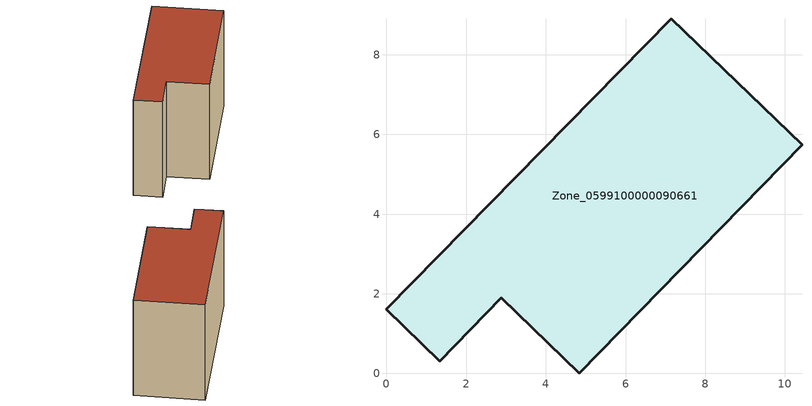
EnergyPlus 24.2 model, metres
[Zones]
Zone_0599100000090661
 floor ground (C_G): 2.88,1.9 1.34,0.31 0,1.61 7.15,8.91 10.43,5.74 4.84,0 z0
 wall outside (C_F): 7.15,8.91 0,1.61 1.34,0.31 2.88,1.9 4.84,0 10.43,5.74 7.15,8.91 z0:7.37
 roof outside (C_R): 4.84,0 10.43,5.74 7.15,8.91 0,1.61 1.34,0.31 2.88,1.9 z7.37
[BUILDING]
Pand.0599100000090661: North Axis=0; Terrain=City; Loads Convergence Tolerance Value=0.04; Temperature Convergence Tolerance Value=0.4; Solar Distribution=FullExterior; Maximum Number of Warmup Days=25; Minimum Number of Warmup Days=1
[Site:Location]
Rotterdam.The.Hague.AP_ZH_NLD Design_Conditions: Latitude=51.96; Longitude=4.45; Time Zone=1; Elevation=-4.5
[SITE:GROUNDTEMPERATURE:BUILDINGSURFACE]
18, 18, 18, 18, 18, 18, 18, 18, 18, 18, 18, 18
[MATERIAL] Thermal Absorptance=0.9; Solar Absorptance=0.7; Visible Absorptance=0.7
Name | Roughness | Thickness | Conductivity | Density | Specific Heat
G.TI.1946 | MediumSmooth | 0.15 | 1 | 540 | 1210
F.TI.1946 | Rough | 0.3 | 0.857143 | 1920 | 840
R.TI.1946 | MediumRough | 0.2 | 0.1 | 1500 | 1000
[CONSTRUCTION]
C_G: G.TI.1946
C_F: F.TI.1946
C_R: R.TI.1946
[ZONE]
Zone_0599100000090661: Type=1; Multiplier=1; Ceiling Height=Autocalculate; Volume=Autocalculate; Floor Area=autocalculate; Part of Total Floor Area=Yes
[ZONEINFILTRATION:DESIGNFLOWRATE]
Infil_Zone_0599100000090661: Zone or ZoneList or Space or SpaceList=Zone_0599100000090661; Schedule=AlwaysOn; Design Flow Rate Calculation Method=Flow/Area; Flow Rate per Floor Area=0.003; Constant Term Coefficient=1; Temperature Term Coefficient=0; Velocity Term Coefficient=0; Velocity Squared Term Coefficient=0
[HVACTEMPLATE:ZONE:IDEALLOADSAIRSYSTEM]
Zone_0599100000090661: Maximum Heating Supply Air Temperature=50; Minimum Cooling Supply Air Temperature=13; Maximum Heating Supply Air Humidity Ratio=0.0156; Minimum Cooling Supply Air Humidity Ratio=0.0077; Heating Limit=NoLimit; Cooling Limit=NoLimit; Dehumidification Control Type=ConstantSensibleHeatRatio; Cooling Sensible Heat Ratio=0.7; Dehumidification Setpoint=60; Humidification Control Type=None; Humidification Setpoint=30; Outdoor Air Method=None; Outdoor Air Flow Rate per Person=0.00944; Outdoor Air Flow Rate per Zone Floor Area=0; Outdoor Air Flow Rate per Zone=0; Demand Controlled Ventilation Type=None; Outdoor Air Economizer Type=NoEconomizer; Heat Recovery Type=None; Sensible Heat Recovery Effectiveness=0.7; Latent Heat Recovery Effectiveness=0.65
[ZONECONTROL:THERMOSTAT]
ThermostatControl_Zone_0599100000090661: Zone or ZoneList=Zone_0599100000090661; Control Type Schedule=DualSetpointControlType; Control 1=Thermostat_Zone_0599100000090661; Temperature Difference Between Cutout And Setpoint=0
[THERMOSTATSETPOINT:DUALSETPOINT]
Thermostat_Zone_0599100000090661: Heating Setpoint Temperature Schedule=HeatingSetpoint_Zone_0599100000090661; Cooling Setpoint Temperature Schedule=CoolingSetpoint_Zone_0599100000090661
[SCHEDULE:COMPACT]
HeatingSetpoint_Zone_0599100000090661: Through: 12/31, For: AllDays, Until: 24:00, 21
CoolingSetpoint_Zone_0599100000090661: Through: 12/31, For: AllDays, Until: 24:00, 24
DualSetpointControlType: Through: 12/31, For: AllDays, Until: 24:00, 4
AlwaysOn: Through: 12/31, For: AllDays, Until: 24:00, 1
